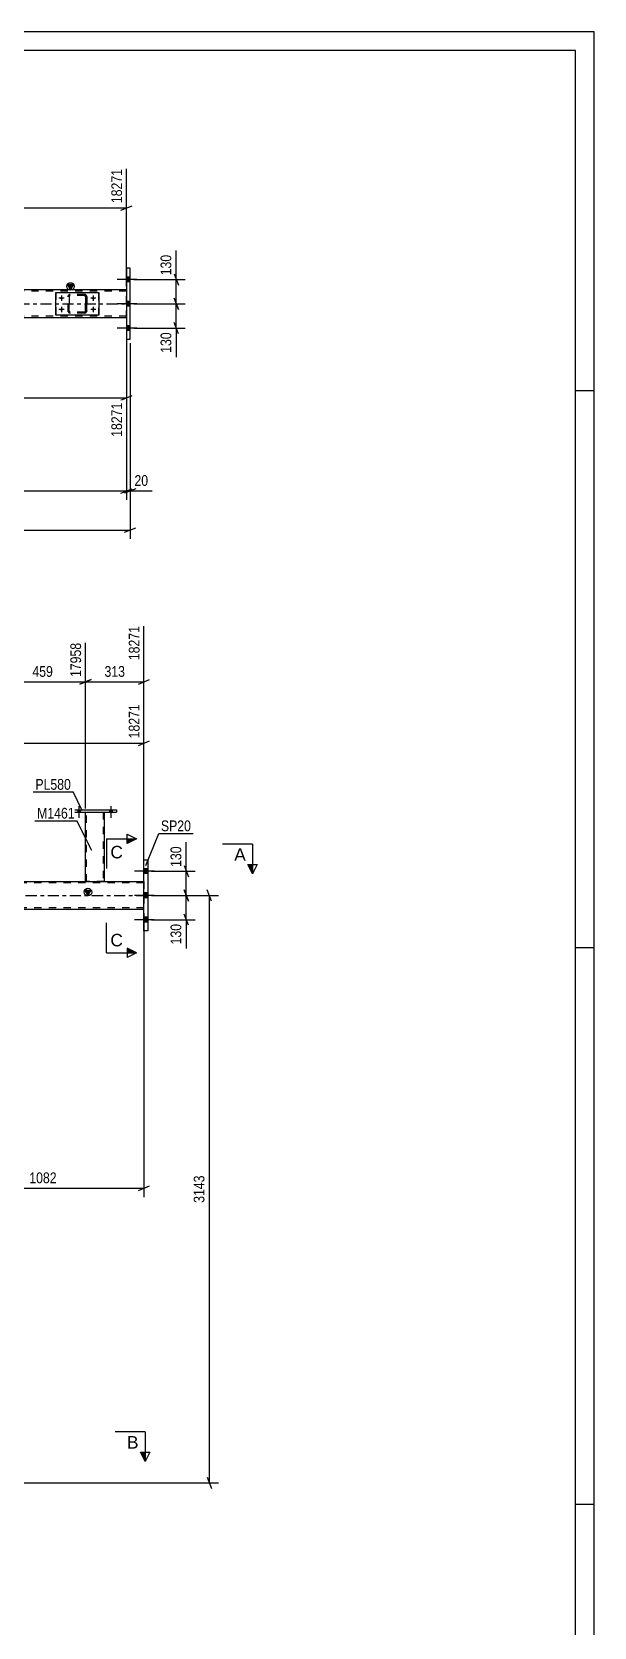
# Model space of a CAD drawing. Header units: millimetres. Extents: x 0 to 1189, y 0 to 841.
# Drawn here: x 1038.5 to 1189, y 414.2 to 841 of the extents above; entities that cross this region are included whole.
import ezdxf

# ---------------------------------------------------------------- set-up
doc = ezdxf.new("R2010")
doc.units = ezdxf.units.MM
doc.linetypes.add('DXK_LINE_DOT2', pattern=[3.9198, 1.9599, -1.9599])
doc.linetypes.add('DXK_LINE_DOT3', pattern=[5.9187, 2.979, -0.9799, 0.9799, -0.9799])
doc.styles.add('Arial', font='ARIAL.TTF', dxfattribs={"height": 0.2})
doc.styles.add('Arial Narrow', font='ARIALN.TTF', dxfattribs={"height": 0.2})

# ---------------------------------------------------------------- blocks, each defined once
blk = doc.blocks.new('Unknown-570348649-1114 - 55360')
at = {"color": 5, "linetype": 'Continuous'}
for p, q in [((1189, 841), (0, 841)), ((1189, 0), (1189, 841)), ((1184, 836), (5, 836)), ((1184, 5), (1184, 836)), ((1189, 745), (1184, 745)), ((1189, 596), (1184, 596)), ((1189, 447), (1184, 447))]:
    blk.add_line(p, q, dxfattribs=at)
blk = doc.blocks.new('Part-570348649-43997 - 43977')
at = {"color": 2, "linetype": 'Continuous'}
for p, q in [((1064.8, 777.76), (1063.8, 777.76)), ((1063.8, 777.76), (1063.8, 758.76)), ((1064.8, 758.76), (1064.8, 777.76)), ((1063.8, 758.76), (1064.8, 758.76))]:
    blk.add_line(p, q, dxfattribs=at)
blk = doc.blocks.new('Part-570348649-44114 - 43977')
at = {"color": 7, "linetype": 'DXK_LINE_DOT2'}
for p, q in [((1048.16, 770.16), (1048.2, 770.39)), ((1048.21, 770.39), (1048.16, 770.16)), ((1048.16, 766.36), (1048.16, 770.16)), ((1048.16, 770.16), (1048.16, 770.16)), ((1048.16, 766.36), (1048.16, 770.16)), ((1048.2, 770.39), (1048.21, 770.39)), ((1048.46, 770.16), (1048.48, 770.27)), ((1048.48, 770.27), (1048.46, 770.16)), ((1048.46, 766.36), (1048.46, 770.16)), ((1048.46, 770.16), (1048.46, 770.16)), ((1048.46, 770.16), (1048.46, 766.36)), ((1048.48, 770.27), (1048.55, 770.37)), ((1048.55, 770.37), (1048.48, 770.27)), ((1048.53, 770.71), (1048.76, 770.76)), ((1048.76, 770.76), (1048.53, 770.71)), ((1048.55, 770.37), (1048.65, 770.43)), ((1048.64, 770.43), (1048.55, 770.37)), ((1048.76, 770.46), (1048.64, 770.43)), ((1048.65, 770.43), (1048.76, 770.46)), ((1052.56, 770.76), (1048.76, 770.76)), ((1052.56, 770.46), (1048.76, 770.46)), ((1052.56, 770.76), (1052.79, 770.71)), ((1052.79, 770.71), (1052.56, 770.76)), ((1052.56, 770.46), (1052.68, 770.43)), ((1052.67, 770.43), (1052.56, 770.46)), ((1052.77, 770.37), (1052.67, 770.43)), ((1052.68, 770.43), (1052.77, 770.37)), ((1052.77, 770.37), (1052.84, 770.27)), ((1052.84, 770.27), (1052.77, 770.37)), ((1052.84, 770.27), (1052.84, 770.27)), ((1052.84, 770.27), (1052.86, 770.16)), ((1052.86, 770.16), (1052.84, 770.27)), ((1052.86, 766.36), (1052.86, 770.16)), ((1052.86, 770.16), (1052.86, 770.16)), ((1052.86, 770.16), (1052.86, 766.36)), ((1053.11, 770.39), (1053.16, 770.16)), ((1053.16, 770.16), (1053.12, 770.39)), ((1053.16, 766.36), (1053.16, 770.16)), ((1053.16, 770.16), (1053.16, 770.16)), ((1053.16, 770.16), (1053.16, 766.36)), ((1048.16, 766.36), (1048.16, 766.36)), ((1048.2, 766.13), (1048.16, 766.36)), ((1048.16, 766.36), (1048.21, 766.13)), ((1048.2, 766.13), (1048.21, 766.13)), ((1048.46, 766.36), (1048.46, 766.36)), ((1048.48, 766.24), (1048.46, 766.36)), ((1048.46, 766.36), (1048.48, 766.24)), ((1048.55, 766.14), (1048.48, 766.24)), ((1048.48, 766.24), (1048.55, 766.14)), ((1048.76, 765.76), (1048.53, 765.8)), ((1048.53, 765.8), (1048.76, 765.76)), ((1048.65, 766.08), (1048.55, 766.14)), ((1048.55, 766.14), (1048.64, 766.08)), ((1048.64, 766.08), (1048.76, 766.06)), ((1048.76, 766.06), (1048.65, 766.08)), ((1052.56, 766.06), (1048.76, 766.06)), ((1052.56, 765.76), (1048.76, 765.76)), ((1052.68, 766.08), (1052.56, 766.06)), ((1052.56, 766.06), (1052.67, 766.08)), ((1052.79, 765.8), (1052.56, 765.76)), ((1052.56, 765.76), (1052.79, 765.8)), ((1052.67, 766.08), (1052.77, 766.14)), ((1052.77, 766.14), (1052.68, 766.08)), ((1052.84, 766.24), (1052.77, 766.14)), ((1052.77, 766.14), (1052.84, 766.24)), ((1052.86, 766.36), (1052.84, 766.24)), ((1052.84, 766.24), (1052.86, 766.36)), ((1052.84, 766.24), (1052.84, 766.24)), ((1052.86, 766.36), (1052.86, 766.36)), ((1053.16, 766.36), (1053.11, 766.13)), ((1053.12, 766.13), (1053.16, 766.36)), ((1053.16, 766.36), (1053.16, 766.36))]:
    blk.add_line(p, q, dxfattribs=at)
at = {"color": 7, "linetype": 'DXK_LINE_DOT3'}
blk.add_line((1050.66, 768.26), (1050.66, 768.26), dxfattribs=at)
at = {"color": 7, "linetype": 'DXK_LINE_DOT2'}
for centre, start, end in [((1048.76, 770.16), 112.5, 157.5), ((1048.76, 770.16), 112.5, 157.5), ((1052.56, 770.16), 22.5, 67.5), ((1052.56, 770.16), 22.5, 67.5), ((1048.76, 766.36), 202.5, 247.5), ((1048.76, 766.36), 202.5, 247.5), ((1052.56, 766.36), 292.5, 337.5), ((1052.56, 766.36), 292.5, 337.5)]:
    blk.add_arc(centre, 0.6, start, end, dxfattribs=at)
blk = doc.blocks.new('Part-570348649-44115 - 43977')
at = {"color": 2, "linetype": 'Continuous'}
for p, q in [((1044.91, 765.26), (1044.91, 771.26)), ((1044.91, 771.26), (1044.91, 771.26)), ((1044.91, 771.26), (1056.41, 771.26)), ((1056.41, 771.26), (1056.41, 765.26)), ((1044.91, 765.26), (1044.91, 765.26)), ((1056.41, 765.26), (1044.91, 765.26))]:
    blk.add_line(p, q, dxfattribs=at)
at = {"color": 7, "linetype": 'DXK_LINE_DOT2'}
for p, q in [((1044.91, 771.26), (1044.91, 765.26)), ((1044.91, 771.26), (1044.91, 771.26)), ((1056.41, 765.26), (1056.41, 771.26)), ((1044.91, 765.26), (1044.91, 765.26))]:
    blk.add_line(p, q, dxfattribs=at)
blk = doc.blocks.new('Part-570348649-44130 - 43977')
at = {"linetype": 'Continuous'}
blk.add_hatch(color=2, dxfattribs=at).paths.add_polyline_path([(1048.8, 772.01), (1048, 773.41), (1049.6, 773.41)])
at = {"color": 2, "linetype": 'Continuous'}
for p, q in [((1048.8, 772.01), (1048, 773.41)), ((1048, 773.41), (1049.6, 773.41)), ((1049.6, 773.41), (1048.8, 772.01)), ((1063.8, 772.01), (999.82, 772.01)), ((1063.8, 764.51), (1001.32, 764.51))]:
    blk.add_line(p, q, dxfattribs=at)
at = {"color": 7, "linetype": 'DXK_LINE_DOT2'}
for p, q in [((1063.8, 771.61), (182.52, 771.61)), ((1063.8, 764.51), (1063.8, 772.01)), ((1063.8, 764.91), (182.52, 764.91))]:
    blk.add_line(p, q, dxfattribs=at)
at = {"color": 7, "linetype": 'DXK_LINE_DOT3'}
blk.add_line((182.52, 768.26), (1063.8, 768.26), dxfattribs=at)
at = {"color": 2, "linetype": 'Continuous'}
blk.add_circle((1048.8, 772.91), 1, dxfattribs=at)
blk = doc.blocks.new('Bolt-570348649-44164 - 43977')
at = {"linetype": 'Continuous'}
for points in [[(1064.8, 774.11), (1064.8, 775.41), (1063.8, 775.41), (1063.8, 774.11)], [(1064.8, 774.11), (1064.8, 775.41), (1063.8, 775.41), (1063.8, 774.11)], [(1064.8, 774.11), (1064.8, 775.41), (1063.8, 775.41), (1063.8, 774.11)], [(1064.8, 767.61), (1064.8, 768.91), (1063.8, 768.91), (1063.8, 767.61)], [(1064.8, 767.61), (1064.8, 768.91), (1063.8, 768.91), (1063.8, 767.61)], [(1064.8, 761.11), (1064.8, 762.41), (1063.8, 762.41), (1063.8, 761.11)], [(1064.8, 761.11), (1064.8, 762.41), (1063.8, 762.41), (1063.8, 761.11)], [(1064.8, 761.11), (1064.8, 762.41), (1063.8, 762.41), (1063.8, 761.11)]]:
    blk.add_hatch(color=1, dxfattribs=at).paths.add_polyline_path(points)
at = {"color": 1, "linetype": 'Continuous'}
for p, q in [((1066.55, 774.76), (1061.3, 774.76)), ((1066.55, 774.76), (1061.3, 774.76)), ((1066.55, 774.76), (1061.3, 774.76)), ((1064.8, 775.41), (1063.8, 775.41)), ((1064.8, 775.41), (1063.8, 775.41)), ((1064.8, 775.41), (1063.8, 775.41)), ((1064.8, 774.11), (1063.8, 774.11)), ((1064.8, 774.11), (1063.8, 774.11)), ((1064.8, 774.11), (1063.8, 774.11)), ((1066.55, 768.26), (1061.3, 768.26)), ((1066.55, 768.26), (1061.3, 768.26)), ((1064.8, 768.91), (1063.8, 768.91)), ((1064.8, 768.91), (1063.8, 768.91)), ((1064.8, 767.61), (1063.8, 767.61)), ((1064.8, 767.61), (1063.8, 767.61)), ((1066.55, 761.76), (1061.3, 761.76)), ((1066.55, 761.76), (1061.3, 761.76)), ((1066.55, 761.76), (1061.3, 761.76)), ((1064.8, 762.41), (1063.8, 762.41)), ((1064.8, 762.41), (1063.8, 762.41)), ((1064.8, 762.41), (1063.8, 762.41)), ((1064.8, 761.11), (1063.8, 761.11)), ((1064.8, 761.11), (1063.8, 761.11)), ((1064.8, 761.11), (1063.8, 761.11))]:
    blk.add_line(p, q, dxfattribs=at)
blk = doc.blocks.new('Bolt-570348649-44188 - 43977')
at = {"linetype": 'Continuous'}
for points in [[(1046.06, 769.76), (1046.07, 769.83), (1046.09, 769.9), (1046.13, 769.96), (1046.18, 770.02), (1046.24, 770.06), (1046.3, 770.09), (1046.37, 770.1), (1046.45, 770.1), (1046.52, 770.09), (1046.59, 770.06), (1046.65, 770.02), (1046.69, 769.96), (1046.73, 769.9), (1046.75, 769.83), (1046.76, 769.76), (1046.75, 769.68), (1046.73, 769.61), (1046.69, 769.55), (1046.65, 769.5), (1046.59, 769.45), (1046.52, 769.42), (1046.45, 769.41), (1046.37, 769.41), (1046.3, 769.42), (1046.24, 769.45), (1046.18, 769.5), (1046.13, 769.55), (1046.09, 769.61), (1046.07, 769.68)], [(1054.56, 769.76), (1054.57, 769.83), (1054.59, 769.9), (1054.63, 769.96), (1054.68, 770.02), (1054.74, 770.06), (1054.8, 770.09), (1054.87, 770.1), (1054.95, 770.1), (1055.02, 770.09), (1055.09, 770.06), (1055.15, 770.02), (1055.19, 769.96), (1055.23, 769.9), (1055.25, 769.83), (1055.26, 769.76), (1055.25, 769.68), (1055.23, 769.61), (1055.19, 769.55), (1055.15, 769.5), (1055.09, 769.45), (1055.02, 769.42), (1054.95, 769.41), (1054.87, 769.41), (1054.8, 769.42), (1054.74, 769.45), (1054.68, 769.5), (1054.63, 769.55), (1054.59, 769.61), (1054.57, 769.68)], [(1046.06, 766.76), (1046.07, 766.83), (1046.09, 766.9), (1046.13, 766.96), (1046.18, 767.02), (1046.24, 767.06), (1046.3, 767.09), (1046.37, 767.1), (1046.45, 767.1), (1046.52, 767.09), (1046.59, 767.06), (1046.65, 767.02), (1046.69, 766.96), (1046.73, 766.9), (1046.75, 766.83), (1046.76, 766.76), (1046.75, 766.68), (1046.73, 766.61), (1046.69, 766.55), (1046.65, 766.5), (1046.59, 766.45), (1046.52, 766.42), (1046.45, 766.41), (1046.37, 766.41), (1046.3, 766.42), (1046.24, 766.45), (1046.18, 766.5), (1046.13, 766.55), (1046.09, 766.61), (1046.07, 766.68)], [(1054.56, 766.76), (1054.57, 766.83), (1054.59, 766.9), (1054.63, 766.96), (1054.68, 767.02), (1054.74, 767.06), (1054.8, 767.09), (1054.87, 767.1), (1054.95, 767.1), (1055.02, 767.09), (1055.09, 767.06), (1055.15, 767.02), (1055.19, 766.96), (1055.23, 766.9), (1055.25, 766.83), (1055.26, 766.76), (1055.25, 766.68), (1055.23, 766.61), (1055.19, 766.55), (1055.15, 766.5), (1055.09, 766.45), (1055.02, 766.42), (1054.95, 766.41), (1054.87, 766.41), (1054.8, 766.42), (1054.74, 766.45), (1054.68, 766.5), (1054.63, 766.55), (1054.59, 766.61), (1054.57, 766.68)]]:
    blk.add_hatch(color=1, dxfattribs=at).paths.add_polyline_path(points)
at = {"color": 1, "linetype": 'Continuous'}
for p, q in [((1047.11, 769.76), (1045.71, 769.76)), ((1046.41, 770.46), (1046.41, 769.06)), ((1055.61, 769.76), (1054.21, 769.76)), ((1054.91, 770.46), (1054.91, 769.06)), ((1047.11, 766.76), (1045.71, 766.76)), ((1046.41, 767.46), (1046.41, 766.06)), ((1055.61, 766.76), (1054.21, 766.76)), ((1054.91, 767.46), (1054.91, 766.06))]:
    blk.add_line(p, q, dxfattribs=at)
blk = doc.blocks.new('Bolt-570348649-6949 - 6197')
at = {"linetype": 'Continuous'}
for points in [[(1050.73, 632.27), (1051.43, 632.27), (1051.43, 632.87), (1050.73, 632.87)], [(1050.73, 632.27), (1051.43, 632.27), (1051.43, 632.87), (1050.73, 632.87)], [(1059.23, 632.27), (1059.93, 632.27), (1059.93, 632.87), (1059.23, 632.87)], [(1059.23, 632.27), (1059.93, 632.27), (1059.93, 632.87), (1059.23, 632.87)]]:
    blk.add_hatch(color=1, dxfattribs=at).paths.add_polyline_path(points)
at = {"color": 1, "linetype": 'Continuous'}
for p, q in [((1050.73, 632.87), (1050.73, 632.27)), ((1050.73, 632.87), (1050.73, 632.27)), ((1051.08, 633.87), (1051.08, 630.72)), ((1051.08, 633.87), (1051.08, 630.72)), ((1051.43, 632.87), (1051.43, 632.27)), ((1051.43, 632.87), (1051.43, 632.27)), ((1059.23, 632.87), (1059.23, 632.27)), ((1059.23, 632.87), (1059.23, 632.27)), ((1059.58, 633.87), (1059.58, 630.72)), ((1059.58, 633.87), (1059.58, 630.72)), ((1059.93, 632.87), (1059.93, 632.27)), ((1059.93, 632.87), (1059.93, 632.27))]:
    blk.add_line(p, q, dxfattribs=at)
blk = doc.blocks.new('Part-570348649-6302 - 6197')
at = {"color": 2, "linetype": 'Continuous'}
for p, q in [((1068.48, 600.49), (1068.48, 619.49)), ((1068.48, 619.49), (1069.48, 619.49)), ((1069.48, 619.49), (1069.48, 600.49)), ((1069.48, 600.49), (1068.48, 600.49))]:
    blk.add_line(p, q, dxfattribs=at)
blk = doc.blocks.new('Bolt-570348649-6647 - 6197')
at = {"linetype": 'Continuous'}
for points in [[(1068.48, 617.14), (1068.48, 615.84), (1069.48, 615.84), (1069.48, 617.14)], [(1068.48, 617.14), (1068.48, 615.84), (1069.48, 615.84), (1069.48, 617.14)], [(1068.48, 617.14), (1068.48, 615.84), (1069.48, 615.84), (1069.48, 617.14)], [(1068.48, 610.64), (1068.48, 609.34), (1069.48, 609.34), (1069.48, 610.64)], [(1068.48, 610.64), (1068.48, 609.34), (1069.48, 609.34), (1069.48, 610.64)], [(1068.48, 604.14), (1068.48, 602.84), (1069.48, 602.84), (1069.48, 604.14)], [(1068.48, 604.14), (1068.48, 602.84), (1069.48, 602.84), (1069.48, 604.14)], [(1068.48, 604.14), (1068.48, 602.84), (1069.48, 602.84), (1069.48, 604.14)]]:
    blk.add_hatch(color=1, dxfattribs=at).paths.add_polyline_path(points)
at = {"color": 1, "linetype": 'Continuous'}
for p, q in [((1071.23, 616.49), (1065.98, 616.49)), ((1071.23, 616.49), (1065.98, 616.49)), ((1071.23, 616.49), (1065.98, 616.49)), ((1069.48, 617.14), (1068.48, 617.14)), ((1069.48, 617.14), (1068.48, 617.14)), ((1069.48, 617.14), (1068.48, 617.14)), ((1069.48, 615.84), (1068.48, 615.84)), ((1069.48, 615.84), (1068.48, 615.84)), ((1069.48, 615.84), (1068.48, 615.84)), ((1069.48, 610.64), (1068.48, 610.64)), ((1069.48, 610.64), (1068.48, 610.64)), ((1071.23, 609.99), (1065.98, 609.99)), ((1071.23, 609.99), (1065.98, 609.99)), ((1069.48, 609.34), (1068.48, 609.34)), ((1069.48, 609.34), (1068.48, 609.34)), ((1071.23, 603.49), (1065.98, 603.49)), ((1071.23, 603.49), (1065.98, 603.49)), ((1071.23, 603.49), (1065.98, 603.49)), ((1069.48, 604.14), (1068.48, 604.14)), ((1069.48, 604.14), (1068.48, 604.14)), ((1069.48, 604.14), (1068.48, 604.14)), ((1069.48, 602.84), (1068.48, 602.84)), ((1069.48, 602.84), (1068.48, 602.84)), ((1069.48, 602.84), (1068.48, 602.84))]:
    blk.add_line(p, q, dxfattribs=at)
blk = doc.blocks.new('Part-570348649-6317 - 6197')
at = {"linetype": 'Continuous'}
blk.add_hatch(color=2, dxfattribs=at).paths.add_polyline_path([(1053.48, 609.99), (1052.68, 611.39), (1054.28, 611.39)])
at = {"color": 7, "linetype": 'DXK_LINE_DOT2'}
for p, q in [((1068.48, 613.34), (154.91, 613.34)), ((1068.48, 613.74), (1068.48, 606.24)), ((1068.48, 606.64), (154.91, 606.64))]:
    blk.add_line(p, q, dxfattribs=at)
at = {"color": 2, "linetype": 'Continuous'}
for p, q in [((1005.99, 613.74), (1068.48, 613.74)), ((1053.48, 609.99), (1052.68, 611.39)), ((1052.68, 611.39), (1054.28, 611.39)), ((1054.28, 611.39), (1053.48, 609.99)), ((1068.48, 606.24), (1005.99, 606.24))]:
    blk.add_line(p, q, dxfattribs=at)
at = {"color": 7, "linetype": 'DXK_LINE_DOT3'}
blk.add_line((154.91, 609.99), (1068.48, 609.99), dxfattribs=at)
at = {"color": 2, "linetype": 'Continuous'}
blk.add_circle((1053.48, 610.89), 1, dxfattribs=at)
blk = doc.blocks.new('Part-570348649-6948 - 6197')
at = {"color": 2, "linetype": 'Continuous'}
for p, q in [((1049.58, 632.87), (1049.58, 632.27)), ((1049.58, 632.87), (1061.08, 632.87)), ((1049.58, 632.27), (1061.08, 632.27)), ((1061.08, 632.87), (1061.08, 632.27))]:
    blk.add_line(p, q, dxfattribs=at)
blk = doc.blocks.new('Part-570348649-12915 - 6197')
at = {"color": 2, "linetype": 'Continuous'}
for p, q in [((1052.83, 613.74), (1052.83, 632.27)), ((1057.83, 632.27), (1057.83, 613.74))]:
    blk.add_line(p, q, dxfattribs=at)
at = {"color": 7, "linetype": 'DXK_LINE_DOT2'}
for p, q in [((1052.83, 632.27), (1057.83, 632.27)), ((1053.13, 613.74), (1053.13, 632.27)), ((1057.53, 632.27), (1057.53, 613.74)), ((1057.83, 613.74), (1052.83, 613.74))]:
    blk.add_line(p, q, dxfattribs=at)
blk = doc.blocks.new('StraightDimension-570348649-48183 - 43977')
at = {"color": 7, "linetype": 'Continuous'}
for p, q in [((1063.8, 757.76), (1063.8, 715.8)), ((163.56, 718.2), (1063.8, 718.2)), ((1062.3, 717.6), (1065.3, 718.8))]:
    blk.add_line(p, q, dxfattribs=at)
blk = doc.blocks.new('StraightDimension-570348649-47422 - 43977')
at = {"color": 7, "linetype": 'Continuous'}
for p, q in [((1001.32, 763.01), (1001.32, 722.17)), ((1063.8, 763.51), (1063.8, 732.67)), ((1002.82, 743.71), (999.82, 742.51)), ((1001.32, 743.11), (1063.8, 743.11)), ((1062.3, 742.51), (1065.3, 743.71))]:
    blk.add_line(p, q, dxfattribs=at)
at = {"color": 0}
blk.add_wipeout([(1036.82, 743.86), (1036.82, 748.06), (1028.3, 748.06), (1028.3, 743.86)], dxfattribs=at)
at = {"color": 0, "linetype": 'Continuous'}
blk.add_wipeout([(1063.2, 742.41), (1059, 742.41), (1059, 732.07), (1063.2, 732.07)], dxfattribs=at)
at = {"color": 3, "style": 'Arial Narrow'}
blk.add_text('1250', height=2.863, dxfattribs=at).set_placement((1028.9, 744.46))
at = {"color": 3, "linetype": 'Continuous', "style": 'Arial Narrow'}
blk.add_text('18271', height=2.863, rotation=90.0002, dxfattribs=at).set_placement((1062.6, 732.67))
blk = doc.blocks.new('StraightDimension-570348649-69209 - 43977')
at = {"color": 7, "linetype": 'Continuous'}
for p, q in [((999.82, 778), (999.82, 819.34)), ((1063.8, 773.01), (1063.8, 804.34)), ((1001.32, 794.5), (998.32, 793.3)), ((999.82, 793.9), (1063.8, 793.9)), ((1062.3, 793.3), (1065.3, 794.5))]:
    blk.add_line(p, q, dxfattribs=at)
at = {"color": 0, "linetype": 'Continuous'}
blk.add_wipeout([(1063.2, 804.94), (1059, 804.94), (1059, 794.6), (1063.2, 794.6)], dxfattribs=at)
at = {"color": 0}
blk.add_wipeout([(1036.07, 794.65), (1036.07, 798.85), (1027.56, 798.85), (1027.56, 794.65)], dxfattribs=at)
at = {"color": 3, "linetype": 'Continuous', "style": 'Arial Narrow'}
blk.add_text('18271', height=2.863, rotation=90.0002, dxfattribs=at).set_placement((1062.6, 795.2))
at = {"color": 3, "style": 'Arial Narrow'}
blk.add_text('1280', height=2.863, dxfattribs=at).set_placement((1028.16, 795.25))
blk = doc.blocks.new('StraightDimension-570348649-48228 - 43977')
at = {"color": 7, "linetype": 'Continuous'}
for p, q in [((1064.8, 757.76), (1064.8, 705.34)), ((162.56, 707.74), (1064.8, 707.74)), ((1063.3, 707.14), (1066.3, 708.34))]:
    blk.add_line(p, q, dxfattribs=at)
blk = doc.blocks.new('StraightDimension-570348649-45403 - 43977')
at = {"color": 7, "linetype": 'Continuous'}
for p, q in [((1065.8, 774.76), (1079.54, 774.76)), ((1076.54, 776.26), (1077.74, 773.26)), ((1077.14, 768.26), (1077.14, 774.76)), ((1065.8, 768.26), (1079.54, 768.26)), ((1077.74, 766.76), (1076.54, 769.76))]:
    blk.add_line(p, q, dxfattribs=at)
at = {"color": 0}
blk.add_wipeout([(1076.39, 781.97), (1072.19, 781.97), (1072.19, 775.28), (1076.39, 775.28)], dxfattribs=at)
at = {"color": 7, "linetype": 'Continuous'}
blk.add_line((1077.14, 774.76), (1077.14, 782.49), dxfattribs=at)
blk.add_line((1077.14, 774.76), (1077.14, 782.49), dxfattribs=at)
at = {"color": 3, "style": 'Arial Narrow'}
blk.add_text('130', height=2.863, rotation=90.0002, dxfattribs=at).set_placement((1075.79, 775.88))
blk = doc.blocks.new('StraightDimension-570348649-45404 - 43977')
at = {"color": 7, "linetype": 'Continuous'}
for p, q in [((1065.8, 768.26), (1079.54, 768.26)), ((1076.54, 769.76), (1077.74, 766.76)), ((1077.14, 761.76), (1077.14, 768.26)), ((1065.8, 761.76), (1079.54, 761.76)), ((1077.74, 760.26), (1076.54, 763.26))]:
    blk.add_line(p, q, dxfattribs=at)
at = {"color": 0}
blk.add_wipeout([(1076.39, 761.23), (1072.19, 761.23), (1072.19, 754.55), (1076.39, 754.55)], dxfattribs=at)
at = {"color": 7, "linetype": 'Continuous'}
blk.add_line((1077.14, 761.76), (1077.14, 754.02), dxfattribs=at)
blk.add_line((1077.14, 761.76), (1077.14, 754.02), dxfattribs=at)
at = {"color": 3, "style": 'Arial Narrow'}
blk.add_text('130', height=2.863, rotation=90.0002, dxfattribs=at).set_placement((1075.79, 755.15))
blk = doc.blocks.new('StraightDimension-570348649-48182 - 43977')
at = {"color": 7, "linetype": 'Continuous'}
for p, q in [((1063.8, 757.76), (1063.8, 715.8)), ((1064.8, 757.76), (1064.8, 715.8)), ((1062.3, 717.6), (1065.3, 718.8)), ((1066.3, 718.8), (1063.3, 717.6)), ((1063.8, 718.2), (1064.8, 718.2))]:
    blk.add_line(p, q, dxfattribs=at)
at = {"color": 0}
blk.add_wipeout([(1070.18, 718.95), (1070.18, 723.15), (1065.33, 723.15), (1065.33, 718.95)], dxfattribs=at)
at = {"color": 7, "linetype": 'Continuous'}
blk.add_line((1064.8, 718.2), (1070.71, 718.2), dxfattribs=at)
blk.add_line((1064.8, 718.2), (1070.71, 718.2), dxfattribs=at)
at = {"color": 3, "style": 'Arial Narrow'}
blk.add_text('20', height=2.863, dxfattribs=at).set_placement((1065.93, 719.55))
blk = doc.blocks.new('StraightDimension-570348649-39389 - 6197')
at = {"color": 7, "linetype": 'Continuous'}
for p, q in [((1029.88, 624.61), (1029.88, 677.56)), ((1052.83, 633.27), (1052.83, 677.56)), ((1031.38, 667.72), (1028.38, 666.52)), ((1029.88, 667.12), (1052.83, 667.12)), ((1051.33, 666.52), (1054.33, 667.72))]:
    blk.add_line(p, q, dxfattribs=at)
at = {"color": 0, "linetype": 'Continuous'}
blk.add_wipeout([(1052.23, 678.16), (1048.03, 678.16), (1048.03, 667.82), (1052.23, 667.82)], dxfattribs=at)
at = {"color": 0}
blk.add_wipeout([(1044.7, 667.87), (1044.7, 672.07), (1038.01, 672.07), (1038.01, 667.87)], dxfattribs=at)
at = {"color": 3, "linetype": 'Continuous', "style": 'Arial Narrow'}
blk.add_text('17958', height=2.863, rotation=90.0002, dxfattribs=at).set_placement((1051.63, 668.42))
at = {"color": 3, "style": 'Arial Narrow'}
blk.add_text('459', height=2.863, dxfattribs=at).set_placement((1038.61, 668.47))
blk = doc.blocks.new('StraightDimension-570348649-32044 - 6197')
at = {"color": 7, "linetype": 'Continuous'}
for p, q in [((1070.48, 616.49), (1082.21, 616.49)), ((1079.21, 617.99), (1080.41, 614.99)), ((1079.81, 609.99), (1079.81, 616.49)), ((1080.41, 608.49), (1079.21, 611.49)), ((1070.48, 609.99), (1082.21, 609.99))]:
    blk.add_line(p, q, dxfattribs=at)
at = {"color": 0}
blk.add_wipeout([(1079.06, 623.7), (1074.86, 623.7), (1074.86, 617.01), (1079.06, 617.01)], dxfattribs=at)
at = {"color": 7, "linetype": 'Continuous'}
blk.add_line((1079.81, 616.49), (1079.81, 624.22), dxfattribs=at)
blk.add_line((1079.81, 616.49), (1079.81, 624.22), dxfattribs=at)
at = {"color": 3, "style": 'Arial Narrow'}
blk.add_text('130', height=2.863, rotation=90.0002, dxfattribs=at).set_placement((1078.46, 617.61))
blk = doc.blocks.new('StraightDimension-570348649-32045 - 6197')
at = {"color": 7, "linetype": 'Continuous'}
for p, q in [((1079.21, 611.49), (1080.41, 608.49)), ((1070.48, 609.99), (1082.21, 609.99)), ((1079.81, 603.49), (1079.81, 609.99)), ((1070.48, 603.49), (1082.21, 603.49)), ((1080.41, 601.99), (1079.21, 604.99))]:
    blk.add_line(p, q, dxfattribs=at)
at = {"color": 0}
blk.add_wipeout([(1079.06, 602.96), (1074.86, 602.96), (1074.86, 596.28), (1079.06, 596.28)], dxfattribs=at)
at = {"color": 7, "linetype": 'Continuous'}
blk.add_line((1079.81, 603.49), (1079.81, 595.75), dxfattribs=at)
blk.add_line((1079.81, 603.49), (1079.81, 595.75), dxfattribs=at)
at = {"color": 3, "style": 'Arial Narrow'}
blk.add_text('130', height=2.863, rotation=90.0002, dxfattribs=at).set_placement((1078.46, 596.88))
blk = doc.blocks.new('StraightDimension-570348649-38583 - 6197')
at = {"color": 7, "linetype": 'Continuous'}
for p, q in [((986.83, 607.24), (986.83, 661.14)), ((1068.48, 614.74), (1068.48, 661.14)), ((988.33, 651.3), (985.33, 650.1)), ((986.83, 650.7), (1068.48, 650.7)), ((1066.98, 650.1), (1069.98, 651.3))]:
    blk.add_line(p, q, dxfattribs=at)
at = {"color": 0, "linetype": 'Continuous'}
blk.add_wipeout([(1067.88, 661.74), (1063.68, 661.74), (1063.68, 651.4), (1067.88, 651.4)], dxfattribs=at)
at = {"color": 0}
blk.add_wipeout([(1031.91, 651.45), (1031.91, 655.65), (1023.39, 655.65), (1023.39, 651.45)], dxfattribs=at)
at = {"color": 3, "linetype": 'Continuous', "style": 'Arial Narrow'}
blk.add_text('18271', height=2.863, rotation=90.0002, dxfattribs=at).set_placement((1067.28, 652))
at = {"color": 3, "style": 'Arial Narrow'}
blk.add_text('1633', height=2.863, dxfattribs=at).set_placement((1023.99, 652.05))
blk = doc.blocks.new('StraightDimension-570348649-39388 - 6197')
at = {"color": 7, "linetype": 'Continuous'}
for p, q in [((1068.48, 614.74), (1068.48, 682.06)), ((1052.83, 633.27), (1052.83, 677.56)), ((1054.33, 667.72), (1051.33, 666.52)), ((1052.83, 667.12), (1068.48, 667.12)), ((1066.98, 666.52), (1069.98, 667.72))]:
    blk.add_line(p, q, dxfattribs=at)
at = {"color": 0}
blk.add_wipeout([(1064, 667.87), (1064, 672.07), (1057.31, 672.07), (1057.31, 667.87)], dxfattribs=at)
at = {"color": 0, "linetype": 'Continuous'}
blk.add_wipeout([(1067.88, 682.66), (1063.68, 682.66), (1063.68, 672.32), (1067.88, 672.32)], dxfattribs=at)
at = {"color": 3, "linetype": 'Continuous', "style": 'Arial Narrow'}
blk.add_text('18271', height=2.863, rotation=90.0002, dxfattribs=at).set_placement((1067.28, 672.92))
at = {"color": 3, "style": 'Arial Narrow'}
blk.add_text('313', height=2.863, dxfattribs=at).set_placement((1057.91, 668.47))
blk = doc.blocks.new('StraightDimension-570348649-54934 - 6197')
at = {"color": 7, "linetype": 'Continuous'}
for p, q in [((1068.48, 605.24), (1068.48, 529.25)), ((1014.39, 457.57), (1014.39, 534.5)), ((1015.89, 532.25), (1012.89, 531.05)), ((1014.39, 531.65), (1068.48, 531.65)), ((1066.98, 531.05), (1069.98, 532.25))]:
    blk.add_line(p, q, dxfattribs=at)
at = {"color": 0}
blk.add_wipeout([(1045.69, 532.4), (1045.69, 536.6), (1037.18, 536.6), (1037.18, 532.4)], dxfattribs=at)
at = {"color": 3, "style": 'Arial Narrow'}
blk.add_text('1082', height=2.863, dxfattribs=at).set_placement((1037.78, 533))
blk = doc.blocks.new('StraightDimension-570348649-54945 - 6197')
at = {"color": 7, "linetype": 'Continuous'}
for p, q in [((1086.6, 608.49), (1085.4, 611.49)), ((1070.48, 609.99), (1088.4, 609.99)), ((1086, 452.82), (1086, 609.99)), ((1016.39, 452.82), (1088.4, 452.82)), ((1085.4, 454.32), (1086.6, 451.32))]:
    blk.add_line(p, q, dxfattribs=at)
at = {"color": 0}
blk.add_wipeout([(1085.25, 535.66), (1081.05, 535.66), (1081.05, 527.15), (1085.25, 527.15)], dxfattribs=at)
at = {"color": 3, "style": 'Arial Narrow'}
blk.add_text('3143', height=2.863, rotation=90.0002, dxfattribs=at).set_placement((1084.65, 527.75))
blk = doc.blocks.new('SectionMark-570348649-49919 - 6197')
at = {"color": 0, "linetype": 'Continuous'}
blk.add_wipeout([(1067.02, 462), (1067.02, 465.5), (1063.91, 465.5), (1063.91, 462)], dxfattribs=at)
at = {"linetype": 'Continuous'}
blk.add_hatch(color=6, dxfattribs=at).paths.add_polyline_path([(1067.52, 461), (1068.77, 461), (1068.77, 458.5)])
at = {"color": 6, "linetype": 'Continuous'}
for p, q in [((1068.77, 466.5), (1060.77, 466.5)), ((1068.77, 466.5), (1068.77, 458.5)), ((1067.52, 461), (1070.02, 461)), ((1068.77, 458.5), (1067.52, 461)), ((1070.02, 461), (1068.77, 458.5))]:
    blk.add_line(p, q, dxfattribs=at)
at = {"color": 3, "linetype": 'Continuous', "style": 'Arial'}
blk.add_text('B', height=3.34, dxfattribs=at).set_placement((1063.91, 462))
blk = doc.blocks.new('Mark-570348649-27690 - 6197')
at = {"color": 0}
blk.add_wipeout([(1081.06, 627.17), (1081.06, 630.17), (1073.02, 630.17), (1073.02, 627.17)], dxfattribs=at)
blk.add_wipeout([(1081.06, 627.17), (1081.06, 630.17), (1073.02, 630.17), (1073.02, 627.17)], dxfattribs=at)
at = {"color": 30, "linetype": 'Continuous'}
for p, q in [((1068.99, 617.98), (1072.42, 626.57)), ((1072.42, 626.57), (1081.66, 626.57))]:
    blk.add_line(p, q, dxfattribs=at)
at = {"color": 3, "style": 'Arial Narrow'}
blk.add_text('SP20', height=2.863, dxfattribs=at).set_placement((1073.02, 627.17))
blk = doc.blocks.new('SectionMark-570348649-54988 - 6197')
at = {"color": 0, "linetype": 'Continuous'}
for points in [[(1062.85, 619.9), (1062.85, 623.4), (1059.48, 623.4), (1059.48, 619.9)], [(1062.85, 596.36), (1062.85, 599.86), (1059.48, 599.86), (1059.48, 596.36)]]:
    blk.add_wipeout(points, dxfattribs=at)
at = {"linetype": 'Continuous'}
for points in [[(1063.98, 623.9), (1063.98, 625.15), (1066.48, 625.15)], [(1063.98, 594.61), (1063.98, 595.86), (1066.48, 594.61)]]:
    blk.add_hatch(color=6, dxfattribs=at).paths.add_polyline_path(points)
at = {"color": 6, "linetype": 'Continuous'}
for p, q in [((1058.48, 625.15), (1058.48, 617.15)), ((1058.48, 625.15), (1066.48, 625.15)), ((1063.98, 623.9), (1063.98, 626.4)), ((1063.98, 626.4), (1066.48, 625.15)), ((1066.48, 625.15), (1063.98, 623.9)), ((1058.48, 594.61), (1058.48, 602.61)), ((1058.48, 594.61), (1066.48, 594.61)), ((1066.48, 594.61), (1063.98, 595.86)), ((1063.98, 595.86), (1063.98, 593.36)), ((1066.48, 594.61), (1063.98, 593.36))]:
    blk.add_line(p, q, dxfattribs=at)
at = {"color": 3, "linetype": 'Continuous', "style": 'Arial'}
for p in [(1059.48, 619.9), (1059.48, 596.36)]:
    blk.add_text('C', height=3.34, dxfattribs=at).set_placement(p)
blk = doc.blocks.new('Mark-570348649-27828 - 6197')
at = {"color": 0}
blk.add_wipeout([(1048.91, 638.26), (1048.91, 641.26), (1039.41, 641.26), (1039.41, 638.26)], dxfattribs=at)
blk.add_wipeout([(1048.91, 638.26), (1048.91, 641.26), (1039.41, 641.26), (1039.41, 638.26)], dxfattribs=at)
at = {"color": 30, "linetype": 'Continuous'}
for p in [(1038.81, 637.66), (1051.9, 632.73)]:
    blk.add_line(p, (1049.51, 637.66), dxfattribs=at)
at = {"color": 3, "style": 'Arial Narrow'}
blk.add_text('PL580', height=2.863, dxfattribs=at).set_placement((1039.41, 638.26))
blk = doc.blocks.new('SectionMark-570348649-44282 - 6197')
at = {"color": 0, "linetype": 'Continuous'}
blk.add_wipeout([(1095.75, 619.24), (1095.75, 622.74), (1092.64, 622.74), (1092.64, 619.24)], dxfattribs=at)
at = {"linetype": 'Continuous'}
blk.add_hatch(color=6, dxfattribs=at).paths.add_polyline_path([(1096.25, 618.24), (1097.5, 618.24), (1097.5, 615.74)])
at = {"color": 6, "linetype": 'Continuous'}
for p, q in [((1097.5, 623.74), (1089.5, 623.74)), ((1097.5, 623.74), (1097.5, 615.74)), ((1096.25, 618.24), (1098.75, 618.24)), ((1097.5, 615.74), (1096.25, 618.24)), ((1098.75, 618.24), (1097.5, 615.74))]:
    blk.add_line(p, q, dxfattribs=at)
at = {"color": 3, "linetype": 'Continuous', "style": 'Arial'}
blk.add_text('A', height=3.34, dxfattribs=at).set_placement((1092.64, 619.24))
blk = doc.blocks.new('Mark-570348649-27849 - 6197')
at = {"color": 0}
blk.add_wipeout([(1049.92, 630.55), (1049.92, 633.55), (1039.87, 633.55), (1039.87, 630.55)], dxfattribs=at)
blk.add_wipeout([(1049.92, 630.55), (1049.92, 633.55), (1039.87, 633.55), (1039.87, 630.55)], dxfattribs=at)
at = {"color": 30, "linetype": 'Continuous'}
for p in [(1039.27, 629.95), (1054.52, 622)]:
    blk.add_line(p, (1050.52, 629.95), dxfattribs=at)
at = {"color": 3, "style": 'Arial Narrow'}
blk.add_text('M1461', height=2.863, dxfattribs=at).set_placement((1039.87, 630.55))

msp = doc.modelspace()

# ---------------------------------------------------------------- block references
for name in ['Unknown-570348649-1114 - 55360', 'Part-570348649-43997 - 43977', 'Part-570348649-44130 - 43977', 'Bolt-570348649-44164 - 43977', 'Part-570348649-44115 - 43977', 'Bolt-570348649-44188 - 43977', 'Part-570348649-44114 - 43977', 'Part-570348649-6948 - 6197', 'Bolt-570348649-6949 - 6197', 'Part-570348649-12915 - 6197', 'Part-570348649-6302 - 6197', 'Bolt-570348649-6647 - 6197', 'Part-570348649-6317 - 6197']:
    msp.add_blockref(name, (0, 0))

# ---------------------------------------------------------------- next in the draw order: block references
for name in ['StraightDimension-570348649-69209 - 43977', 'StraightDimension-570348649-48183 - 43977', 'StraightDimension-570348649-39389 - 6197', 'StraightDimension-570348649-32044 - 6197']:
    msp.add_blockref(name, (0, 0))

# ---------------------------------------------------------------- next in the draw order: block references
for name in ['StraightDimension-570348649-45403 - 43977', 'StraightDimension-570348649-47422 - 43977', 'StraightDimension-570348649-32045 - 6197']:
    msp.add_blockref(name, (0, 0))

# ---------------------------------------------------------------- next in the draw order: block references
for name in ['StraightDimension-570348649-48228 - 43977', 'StraightDimension-570348649-38583 - 6197']:
    msp.add_blockref(name, (0, 0))

# ---------------------------------------------------------------- next in the draw order: block references
for name in ['StraightDimension-570348649-45404 - 43977', 'StraightDimension-570348649-39388 - 6197', 'StraightDimension-570348649-54934 - 6197']:
    msp.add_blockref(name, (0, 0))

# ---------------------------------------------------------------- next in the draw order: block references
for name in ['StraightDimension-570348649-48182 - 43977', 'Mark-570348649-27828 - 6197', 'Mark-570348649-27690 - 6197', 'StraightDimension-570348649-54945 - 6197']:
    msp.add_blockref(name, (0, 0))

# ---------------------------------------------------------------- next in the draw order: block references
for name in ['SectionMark-570348649-54988 - 6197', 'SectionMark-570348649-49919 - 6197']:
    msp.add_blockref(name, (0, 0))

# ---------------------------------------------------------------- next in the draw order: block references
msp.add_blockref('SectionMark-570348649-44282 - 6197', (0, 0))

# ---------------------------------------------------------------- next in the draw order: block references
msp.add_blockref('Mark-570348649-27849 - 6197', (0, 0))

doc.saveas('drawing.dxf')
